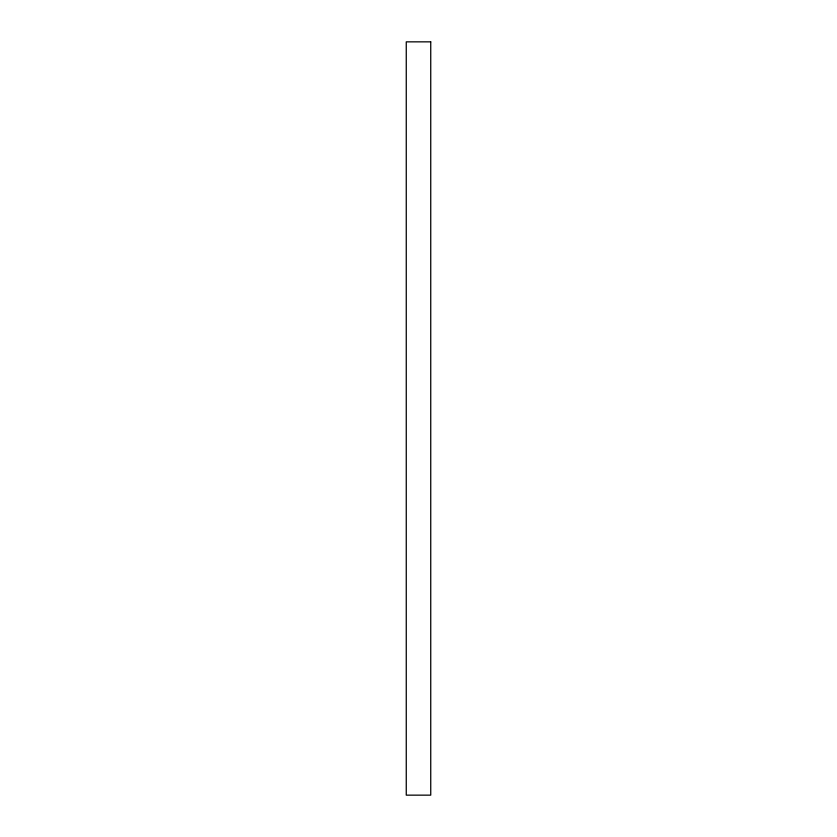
<?xml version="1.0" encoding="UTF-8"?>
<svg xmlns="http://www.w3.org/2000/svg" width="837" height="837" viewBox="0 0 837 837"><rect width="100%" height="100%" fill="white"/><g stroke="black" fill="none" stroke-linecap="round" stroke-linejoin="round"><path stroke-width="1.26" d="M430.741 41.85L406.259 41.85L406.259 795.15L430.741 795.15L430.741 41.85"/></g></svg>
